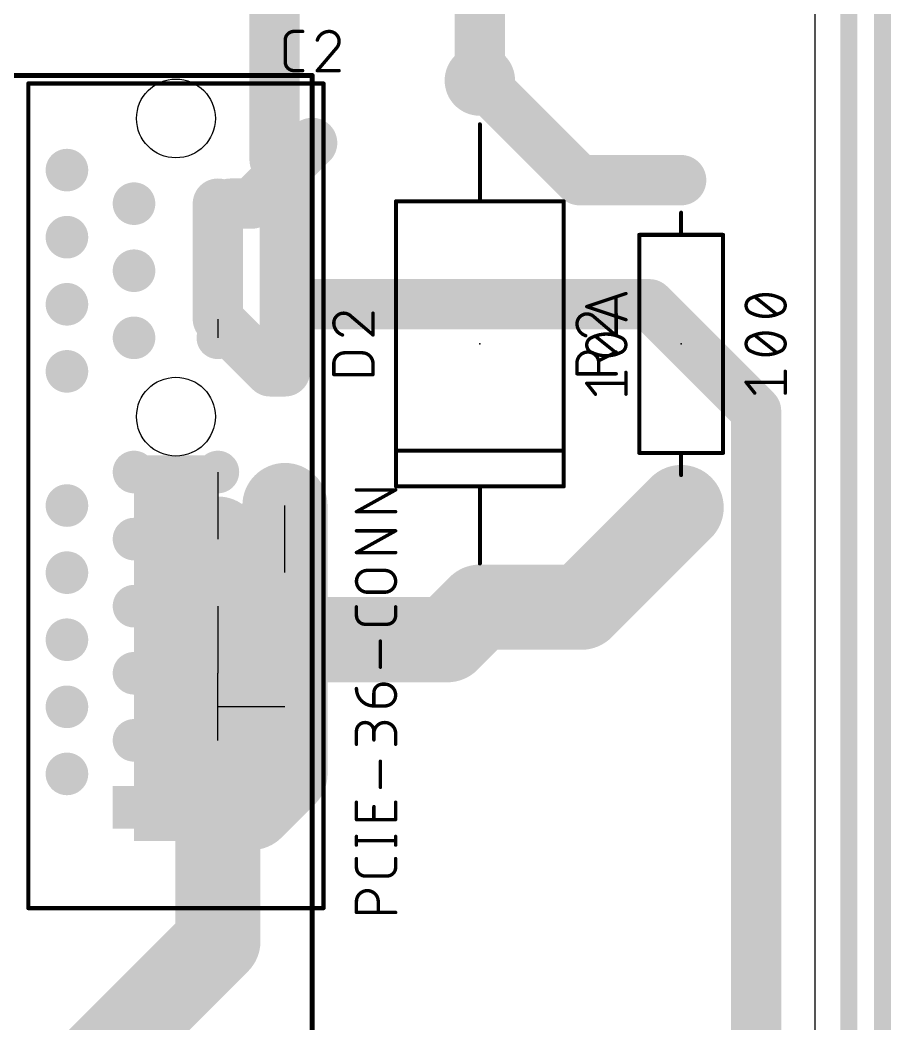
# Model space of a CAD drawing. Extents: x -92 to 260, y -27 to 208.
# Drawn here: x 186.29 to 212.25, y 51.73 to 81.65 of the extents above; entities that cross this region are included whole.
import ezdxf

# ---------------------------------------------------------------- set-up
doc = ezdxf.new("R2010")
doc.units = 0
for name, color, linetype in [('1', 12, 'CONTINUOUS'), ('121', 253, 'CONTINUOUS'), ('16', 132, 'CONTINUOUS'), ('17', 110, 'CONTINUOUS'), ('19', 53, 'CONTINUOUS'), ('20', 31, 'CONTINUOUS'), ('21', 253, 'CONTINUOUS'), ('23', 53, 'CONTINUOUS'), ('25', 253, 'CONTINUOUS'), ('27', 253, 'CONTINUOUS'), ('51', 253, 'CONTINUOUS')]:
    doc.layers.add(name, color=color, linetype=linetype)

# ---------------------------------------------------------------- blocks, each defined once
blk = doc.blocks.new('ROUNDP')
at = {"const_width": 0.5}
blk.add_lwpolyline([(0, -0.25, 1), (0, 0.25, 1), (0, -0.25)], format="xyb", dxfattribs=at)
blk = doc.blocks.new('RECT')
blk.add_solid([(-0.5, -0.5), (0.5, -0.5), (-0.5, 0.5), (0.5, 0.5)])
blk = doc.blocks.new('SQUAREP')
blk.add_solid([(-0.5, -0.5), (0.5, -0.5), (-0.5, 0.5), (0.5, 0.5)])

msp = doc.modelspace()

# ---------------------------------------------------------------- linework, layer by layer
at = {"layer": '1'}
for points, const_width in [([(211, 0), (211, 122)], 0.508), ([(200, 88.75), (200, 79.85)], 1.5), ([(193.881, 88.369), (193.881, 77.489)], 1.5), ([(200, 79.85), (202.97, 76.88)], 1.5), ([(195, 77.99), (194.19, 77.18)], 1.5), ([(193.881, 77.489), (194.19, 77.18)], 1.5), ([(194.19, 77.18), (193.19, 76.18)], 1.5), ([(194.19, 77.18), (194.19, 75.18)], 1.5), ([(202.97, 76.88), (206, 76.88)], 1.5), ([(192.19, 76.18), (192.19, 74.18)], 1.5), ([(192.5592, 76.18), (192.3746, 75.9954)], 1.5), ([(193.19, 76.18), (192.5592, 76.18)], 1.5), ([(194.19, 75.18), (194.19, 73.18)], 1.5), ([(192.19, 74.18), (192.19, 72.7392)], 1.5), ([(194.19, 73.18), (194.19, 71.18)], 1.5), ([(205.054, 73.18), (194.19, 73.18)], 1.5), ([(208.234, 70), (205.054, 73.18)], 1.5), ([(192.19, 72.7392), (193.7492, 71.18)], 1.5), ([(193.7492, 71.18), (194.19, 71.18)], 1.5), ([(208.234, 7.234), (208.234, 70)], 1.5)]:
    msp.add_lwpolyline(points, dxfattribs=dict(at, const_width=const_width))
at = {"layer": '1', "const_width": 0.75}
for points in [[(200.2652, 80.1152, 1), (199.7348, 79.5848)], [(199.625, 79.85, 1), (200.375, 79.85)], [(195.2652, 77.7248, 1), (194.7348, 78.2552)], [(194.1462, 77.7542, 1), (193.6158, 77.2238)], [(193.506, 77.489, 1), (194.256, 77.489)], [(194.565, 77.18, 1), (193.815, 77.18)], [(193.9248, 77.4452, 1), (194.4552, 76.9148)], [(194.4552, 76.9148, 1), (193.9248, 77.4452)], [(193.9248, 76.9148, 1), (194.4552, 77.4452)], [(202.97, 77.255, 1), (202.97, 76.505)], [(202.7048, 76.6148, 1), (203.2352, 77.1452)], [(206, 76.505, 1), (206, 77.255)], [(192.565, 76.18, 1), (191.815, 76.18)], [(192.5592, 76.555, 1), (192.5592, 75.805)], [(192.8244, 75.9148, 1), (192.294, 76.4452)], [(193.19, 75.805, 1), (193.19, 76.555)], [(192.1094, 76.2606, 1), (192.6398, 75.7302)], [(192.9248, 76.4452, 1), (193.4552, 75.9148)], [(194.565, 75.18, 1), (193.815, 75.18)], [(193.815, 75.18, 1), (194.565, 75.18)], [(192.565, 74.18, 1), (191.815, 74.18)], [(191.815, 74.18, 1), (192.565, 74.18)], [(194.565, 73.18, 1), (193.815, 73.18)], [(194.19, 73.555, 1), (194.19, 72.805)], [(205.3192, 73.4452, 1), (204.7888, 72.9148)], [(205.054, 72.805, 1), (205.054, 73.555)], [(192.4552, 73.0044, 1), (191.9248, 72.474)], [(193.815, 73.18, 1), (194.565, 73.18)], [(191.815, 72.7392, 1), (192.565, 72.7392)], [(193.7492, 71.555, 1), (193.7492, 70.805)], [(194.19, 70.805, 1), (194.19, 71.555)], [(193.484, 70.9148, 1), (194.0144, 71.4452)], [(193.815, 71.18, 1), (194.565, 71.18)], [(208.609, 70, 1), (207.859, 70)], [(207.9688, 69.7348, 1), (208.4992, 70.2652)]]:
    msp.add_lwpolyline(points, format="xyb", dxfattribs=at)
at = {"layer": '121', "const_width": 0.1524}
for points in [[(195, 80), (135, 80)], [(195, 5), (195, 80)]]:
    msp.add_lwpolyline(points, dxfattribs=at)
at = {"layer": '121', "const_width": 0.0762}
for points in [[(195.0381, 80, 1), (194.9619, 80)], [(195, 79.9619, 1), (195, 80.0381)]]:
    msp.add_lwpolyline(points, format="xyb", dxfattribs=at)
at = {"layer": '16'}
for points, const_width in [([(212, -1), (212, 122)], 0.508), ([(194.19, 63.18), (194.19, 67.18)], 2.54), ([(206, 67.12), (203.03, 64.15)], 2.54), ([(192.19, 58.18), (192.19, 66.18)], 2.54), ([(200, 64.15), (199.03, 63.18)], 2.54), ([(203.03, 64.15), (200, 64.15)], 2.54), ([(194.19, 63.18), (192.19, 61.18)], 2.54), ([(199.03, 63.18), (194.19, 63.18)], 2.54), ([(194.19, 63.18), (194.19, 59.18)], 2.54), ([(192.19, 61.18), (192.19, 58.18)], 2.54), ([(194.19, 59.18), (193.19, 58.18)], 2.54), ([(193.19, 58.18), (192.19, 58.18)], 2.54), ([(192.19, 58.18), (192.19, 54.19)], 2.54), ([(192.19, 54.19), (175, 37)], 2.54)]:
    msp.add_lwpolyline(points, dxfattribs=dict(at, const_width=const_width))
at = {"layer": '16', "const_width": 1.27}
for points in [[(194.825, 67.18, 1), (193.555, 67.18)], [(206.449, 66.671, 1), (205.551, 67.569)], [(192.825, 66.18, 1), (191.555, 66.18)], [(200, 64.785, 1), (200, 63.515)], [(200.449, 63.701, 1), (199.551, 64.599)], [(203.03, 63.515, 1), (203.03, 64.785)], [(202.581, 64.599, 1), (203.479, 63.701)], [(194.19, 63.815, 1), (194.19, 62.545)], [(194.825, 63.18, 1), (193.555, 63.18)], [(194.639, 62.731, 1), (193.741, 63.629)], [(199.03, 62.545, 1), (199.03, 63.815)], [(198.581, 63.629, 1), (199.479, 62.731)], [(193.555, 63.18, 1), (194.825, 63.18)], [(192.825, 61.18, 1), (191.555, 61.18)], [(191.741, 61.629, 1), (192.639, 60.731)], [(194.639, 58.731, 1), (193.741, 59.629)], [(193.555, 59.18, 1), (194.825, 59.18)], [(192.19, 58.815, 1), (192.19, 57.545)], [(192.825, 58.18, 1), (191.555, 58.18)], [(192.741, 58.629, 1), (193.639, 57.731)], [(193.19, 57.545, 1), (193.19, 58.815)], [(191.555, 58.18, 1), (192.825, 58.18)], [(191.555, 58.18, 1), (192.825, 58.18)], [(192.639, 53.741, 1), (191.741, 54.639)], [(191.555, 54.19, 1), (192.825, 54.19)]]:
    msp.add_lwpolyline(points, format="xyb", dxfattribs=at)
at = {"layer": '19'}
for p, q in [((192.19, 72.7392), (192.19, 72.18)), ((192.19, 68.18), (192.19, 66.18)), ((194.19, 65.18), (194.19, 67.18)), ((192.19, 64.18), (192.19, 62.18)), ((192.19, 61.18), (192.19, 62.18)), ((192.19, 60.18), (192.19, 61.18)), ((194.19, 61.18), (192.19, 61.18))]:
    msp.add_line(p, q, dxfattribs=at)
at = {"layer": '20'}
msp.add_line((210, 0), (210, 180), dxfattribs=at)
for centre in [(190.94, 78.72), (190.94, 69.83)]:
    msp.add_circle(centre, 1.175, dxfattribs=at)
at = {"layer": '21'}
for points, const_width in [([(186.54, 55.18), (186.54, 79.76)], 0.127), ([(186.54, 79.76), (195.34, 79.76)], 0.127), ([(195.34, 55.18), (195.34, 79.76)], 0.127), ([(200, 76.25), (200, 78.546)], 0.12), ([(202.5, 76.25), (197.5, 76.25)], 0.12), ([(197.5, 76.25), (197.5, 67.75)], 0.12), ([(202.5, 67.75), (202.5, 76.25)], 0.12), ([(206, 75.25), (206, 75.911)], 0.12), ([(207.25, 75.25), (204.75, 75.25)], 0.12), ([(204.75, 75.25), (204.75, 68.75)], 0.12), ([(207.25, 68.75), (207.25, 75.25)], 0.12), ([(197.5, 68.8125), (202.5, 68.8125)], 0.12), ([(204.75, 68.75), (207.25, 68.75)], 0.12), ([(206, 68.75), (206, 68.089)], 0.12), ([(197.5, 67.75), (202.5, 67.75)], 0.12), ([(200, 67.75), (200, 65.454)], 0.12), ([(195.34, 55.18), (186.54, 55.18)], 0.127)]:
    msp.add_lwpolyline(points, dxfattribs=dict(at, const_width=const_width))
for points, const_width in [([(186.54, 79.7918, 1), (186.54, 79.7283)], 0.0635), ([(186.5718, 79.76, 1), (186.5083, 79.76)], 0.0635), ([(195.3717, 79.76, 1), (195.3083, 79.76)], 0.0635), ([(195.34, 79.7283, 1), (195.34, 79.7918)], 0.0635), ([(200.03, 78.546, 1), (199.97, 78.546)], 0.06), ([(197.5, 76.28, 1), (197.5, 76.22)], 0.06), ([(197.53, 76.25, 1), (197.47, 76.25)], 0.06), ([(199.97, 76.25, 1), (200.03, 76.25)], 0.06), ([(202.53, 76.25, 1), (202.47, 76.25)], 0.06), ([(202.5, 76.22, 1), (202.5, 76.28)], 0.06), ([(206.03, 75.911, 1), (205.97, 75.911)], 0.06), ([(204.75, 75.28, 1), (204.75, 75.22)], 0.06), ([(204.78, 75.25, 1), (204.72, 75.25)], 0.06), ([(205.97, 75.25, 1), (206.03, 75.25)], 0.06), ([(207.28, 75.25, 1), (207.22, 75.25)], 0.06), ([(207.25, 75.22, 1), (207.25, 75.28)], 0.06), ([(197.5, 68.8425, 1), (197.5, 68.7825)], 0.06), ([(202.5, 68.7825, 1), (202.5, 68.8425)], 0.06), ([(204.75, 68.78, 1), (204.75, 68.72)], 0.06), ([(204.72, 68.75, 1), (204.78, 68.75)], 0.06), ([(206.03, 68.75, 1), (205.97, 68.75)], 0.06), ([(207.22, 68.75, 1), (207.28, 68.75)], 0.06), ([(207.25, 68.72, 1), (207.25, 68.78)], 0.06), ([(205.97, 68.089, 1), (206.03, 68.089)], 0.06), ([(197.5, 67.78, 1), (197.5, 67.72)], 0.06), ([(197.47, 67.75, 1), (197.53, 67.75)], 0.06), ([(200.03, 67.75, 1), (199.97, 67.75)], 0.06), ([(202.47, 67.75, 1), (202.53, 67.75)], 0.06), ([(202.5, 67.72, 1), (202.5, 67.78)], 0.06), ([(199.97, 65.454, 1), (200.03, 65.454)], 0.06), ([(186.54, 55.2118, 1), (186.54, 55.1482)], 0.0635), ([(186.5083, 55.18, 1), (186.5718, 55.18)], 0.0635), ([(195.3083, 55.18, 1), (195.3717, 55.18)], 0.0635), ([(195.34, 55.1482, 1), (195.34, 55.2118)], 0.0635)]:
    msp.add_lwpolyline(points, format="xyb", dxfattribs=dict(at, const_width=const_width))
at = {"layer": '23'}
for p in [(200, 72), (206, 72), (195, 55)]:
    msp.add_point(p, dxfattribs=at)
at = {"layer": '25'}
for points, const_width in [([(194.4572, 81.3142, 0.4142), (194.1975, 81.0546)], 0.1016), ([(194.2229, 81.0546, 1), (194.1721, 81.0546)], 0.0508), ([(194.4572, 81.3396, 1), (194.4572, 81.2888)], 0.0508), ([(194.4572, 81.2888, 1), (194.4572, 81.3396)], 0.0508), ([(194.7168, 81.2888, 1), (194.7168, 81.3396)], 0.0508), ([(195.5104, 81.3142, 0.3252), (195.1534, 81.0546)], 0.1016), ([(195.8025, 81.0221, 0.4142), (195.5104, 81.3142)], 0.1016), ([(195.5104, 81.3396, 1), (195.5104, 81.2888)], 0.0508), ([(195.5104, 81.2888, 1), (195.5104, 81.3396)], 0.0508), ([(194.1721, 81.0546, 1), (194.2229, 81.0546)], 0.0508), ([(195.1292, 81.0624, 1), (195.1775, 81.0467)], 0.0508), ([(195.7051, 80.7949, 0.2053), (195.8025, 81.0221)], 0.1016), ([(195.6876, 80.8133, 1), (195.7226, 80.7765)], 0.0508), ([(195.7245, 80.7785, 1), (195.6857, 80.8114)], 0.0508), ([(195.8279, 81.0221, 1), (195.7771, 81.0221)], 0.0508), ([(195.7771, 81.0221, 1), (195.8279, 81.0221)], 0.0508), ([(194.1975, 80.4054, 0.4142), (194.4572, 80.1458)], 0.1016), ([(194.2229, 80.4054, 1), (194.1721, 80.4054)], 0.0508), ([(194.1721, 80.4054, 1), (194.2229, 80.4054)], 0.0508), ([(194.4572, 80.1712, 1), (194.4572, 80.1204)], 0.0508), ([(194.4572, 80.1204, 1), (194.4572, 80.1712)], 0.0508), ([(194.7168, 80.1204, 1), (194.7168, 80.1712)], 0.0508), ([(195.134, 80.1623, 1), (195.1727, 80.1293)], 0.0508), ([(195.1534, 80.1712, 1), (195.1534, 80.1204)], 0.0508), ([(195.8025, 80.1204, 1), (195.8025, 80.1712)], 0.0508), ([(195.9379, 72.9151, 0.4142), (195.6458, 72.623)], 0.1016), ([(196.1651, 72.8177, 0.2053), (195.9379, 72.9151)], 0.1016), ([(195.9379, 72.9405, 1), (195.9379, 72.8897)], 0.0508), ([(195.9379, 72.8897, 1), (195.9379, 72.9405)], 0.0508), ([(196.1815, 72.8371, 1), (196.1486, 72.7984)], 0.0508), ([(196.1467, 72.8002, 1), (196.1835, 72.8353)], 0.0508), ([(196.8396, 72.9151, 1), (196.7888, 72.9151)], 0.0508), ([(203.1879, 72.8924, 0.4142), (202.8958, 72.6003)], 0.1016), ([(203.4151, 72.795, 0.2053), (203.1879, 72.8924)], 0.1016), ([(203.1879, 72.9178, 1), (203.1879, 72.867)], 0.0508), ([(203.1879, 72.867, 1), (203.1879, 72.9178)], 0.0508), ([(203.4315, 72.8144, 1), (203.3986, 72.7757)], 0.0508), ([(203.3967, 72.7775, 1), (203.4335, 72.8125)], 0.0508), ([(204.0896, 72.8924, 1), (204.0388, 72.8924)], 0.0508), ([(195.6458, 72.623, 0.3252), (195.9054, 72.266)], 0.1016), ([(195.6712, 72.623, 1), (195.6204, 72.623)], 0.0508), ([(195.6204, 72.623, 1), (195.6712, 72.623)], 0.0508), ([(202.8958, 72.6003, 0.3252), (203.1554, 72.2433)], 0.1016), ([(202.9212, 72.6003, 1), (202.8704, 72.6003)], 0.0508), ([(202.8704, 72.6003, 1), (202.9212, 72.6003)], 0.0508), ([(195.8976, 72.2418, 1), (195.9133, 72.2902)], 0.0508), ([(196.7888, 72.266, 1), (196.8396, 72.266)], 0.0508), ([(196.7977, 72.2466, 1), (196.8307, 72.2853)], 0.0508), ([(203.1476, 72.2191, 1), (203.1633, 72.2674)], 0.0508), ([(204.0388, 72.2433, 1), (204.0896, 72.2433)], 0.0508), ([(204.0477, 72.2239, 1), (204.0807, 72.2626)], 0.0508), ([(195.9704, 71.734, 0.4142), (195.6458, 71.4095)], 0.1016), ([(195.9704, 71.7594, 1), (195.9704, 71.7086)], 0.0508), ([(195.9704, 71.7086, 1), (195.9704, 71.7594)], 0.0508), ([(196.8142, 71.4095, 0.4142), (196.4896, 71.734)], 0.1016), ([(196.4896, 71.7594, 1), (196.4896, 71.7086)], 0.0508), ([(196.4896, 71.7086, 1), (196.4896, 71.7594)], 0.0508), ([(203.5449, 71.4322, 1), (202.8958, 71.4322)], 0.1016), ([(203.5336, 71.5198, 1), (203.5563, 71.4744)], 0.0508), ([(204.0756, 71.734, 1), (204.0528, 71.7795)], 0.0508), ([(195.6712, 71.4095, 1), (195.6204, 71.4095)], 0.0508), ([(195.6204, 71.4095, 1), (195.6712, 71.4095)], 0.0508), ([(196.8396, 71.4095, 1), (196.7888, 71.4095)], 0.0508), ([(196.7888, 71.4095, 1), (196.8396, 71.4094)], 0.0508), ([(202.9212, 71.4322, 1), (202.8704, 71.4322)], 0.0508), ([(202.8704, 71.4322, 1), (202.9212, 71.4322)], 0.0508), ([(203.5703, 71.4322, 1), (203.5195, 71.4322)], 0.0508), ([(203.5195, 71.4322, 1), (203.5703, 71.4322)], 0.0508), ([(195.6458, 71.1103, 1), (195.6458, 71.0595)], 0.0508), ([(195.6204, 71.0849, 1), (195.6712, 71.0849)], 0.0508), ([(196.7888, 71.0849, 1), (196.8396, 71.0849)], 0.0508), ([(196.8142, 71.0595, 1), (196.8142, 71.1103)], 0.0508), ([(202.8958, 71.133, 1), (202.8958, 71.0822)], 0.0508), ([(202.8704, 71.1076, 1), (202.9212, 71.1076)], 0.0508), ([(203.5195, 71.1076, 1), (203.5703, 71.1076)], 0.0508), ([(204.0642, 71.0822, 1), (204.0642, 71.133)], 0.0508)]:
    msp.add_lwpolyline(points, format="xyb", dxfattribs=dict(at, const_width=const_width))
at = {"layer": '25', "const_width": 0.1016}
for points in [[(194.1975, 80.4054), (194.1975, 81.0546)], [(194.4572, 81.3142), (194.7168, 81.3142)], [(195.7051, 80.7949), (195.1534, 80.1458)], [(194.7168, 80.1458), (194.4572, 80.1458)], [(195.1534, 80.1458), (195.8025, 80.1458)], [(196.1651, 72.8177), (196.8142, 72.266)], [(196.8142, 72.266), (196.8142, 72.9151)], [(203.4151, 72.795), (204.0642, 72.2433)], [(204.0642, 72.2433), (204.0642, 72.8924)], [(195.9704, 71.734), (196.4896, 71.734)], [(204.0642, 71.7567), (203.5449, 71.4971)], [(195.6458, 71.0849), (195.6458, 71.4095)], [(196.8142, 71.4095), (196.8142, 71.0849)], [(202.8958, 71.1076), (202.8958, 71.4322)], [(203.5449, 71.4322), (203.5449, 71.1076)], [(196.8142, 71.0849), (195.6458, 71.0849)], [(204.0642, 71.1076), (202.8958, 71.1076)]]:
    msp.add_lwpolyline(points, dxfattribs=at)
at = {"layer": '27', "const_width": 0.1016}
for points in [[(203.1858, 73.1105), (204.3542, 73.5)], [(204.0621, 73.4026), (204.0621, 72.8184)], [(208.8446, 72.8834), (208.1954, 73.4026)], [(204.3542, 72.7211), (203.1858, 73.1105)], [(204.0946, 71.7079), (203.4454, 72.2272)], [(208.8446, 71.7404), (208.1954, 72.2596)], [(209.1042, 70.5324), (209.1042, 71.1816)], [(204.3542, 70.5), (204.3542, 71.1491)], [(203.4454, 70.5), (203.1858, 70.8245)], [(203.1858, 70.8245), (204.3542, 70.8245)], [(208.1954, 70.5324), (207.9358, 70.857)], [(207.9358, 70.857), (209.1042, 70.857)], [(196.3208, 66.9973), (197.4892, 67.6464)], [(197.4892, 67.6464), (196.3208, 67.6464)], [(197.4892, 66.9973), (196.3208, 66.9973)], [(196.3208, 65.7781), (197.4892, 66.4272)], [(197.4892, 66.4272), (196.3208, 66.4272)], [(197.4892, 65.7781), (196.3208, 65.7781)], [(196.6454, 65.2461), (197.1646, 65.2461)], [(197.1646, 64.597), (196.6454, 64.597)], [(196.3208, 63.9008), (196.3208, 64.1604)], [(197.4892, 64.1604), (197.4892, 63.9008)], [(197.2296, 63.6411), (196.5804, 63.6411)], [(197.0348, 62.3603), (197.0348, 63.1393)], [(197.0997, 61.8552), (197.1646, 61.8552)], [(196.8401, 61.2061), (196.8401, 61.5955)], [(197.1646, 61.2061), (196.8401, 61.2061)], [(196.3208, 60.0631), (196.3208, 60.4525)], [(196.8401, 60.4525), (196.8401, 60.1929)], [(197.4892, 60.0631), (197.4892, 60.3876)], [(197.0348, 58.779), (197.0348, 59.5579)], [(196.3208, 57.8174), (196.3208, 58.3367)], [(197.4892, 58.3367), (197.4892, 57.8174)], [(196.8401, 57.8174), (196.8401, 58.2069)], [(197.4892, 57.8174), (196.3208, 57.8174)], [(196.3208, 57.0574), (196.3208, 57.317)], [(196.3208, 57.1872), (197.4892, 57.1872)], [(197.4892, 57.0574), (197.4892, 57.317)], [(196.3208, 56.3951), (196.3208, 56.6547)], [(197.4892, 56.6547), (197.4892, 56.3951)], [(197.2296, 56.1354), (196.5804, 56.1354)], [(196.3208, 55.0508), (196.3208, 55.3754)], [(196.9699, 55.3754), (196.9699, 55.0508)], [(197.4892, 55.0508), (196.3208, 55.0508)]]:
    msp.add_lwpolyline(points, dxfattribs=at)
at = {"layer": '27'}
for points, const_width in [([(204.0875, 73.4026, 1), (204.0367, 73.4026)], 0.0508), ([(204.3622, 73.4759, 1), (204.3462, 73.5241)], 0.0508), ([(208.0981, 73.3702, 0.3205), (207.9358, 73.143)], 0.1016), ([(208.52, 73.4676, 0.1139), (208.0981, 73.3702)], 0.1016), ([(208.0869, 73.393, 1), (208.1092, 73.3474)], 0.0508), ([(208.1063, 73.3462, 1), (208.0898, 73.3942)], 0.0508), ([(208.2113, 73.4225, 1), (208.1796, 73.3828)], 0.0508), ([(208.9419, 73.3702, 0.1139), (208.52, 73.4676)], 0.1016), ([(208.52, 73.493, 1), (208.52, 73.4422)], 0.0508), ([(208.52, 73.4422, 1), (208.52, 73.493)], 0.0508), ([(209.1042, 73.143, 0.3205), (208.9419, 73.3702)], 0.1016), ([(208.9502, 73.3942, 1), (208.9337, 73.3462)], 0.0508), ([(208.9308, 73.3474, 1), (208.9531, 73.393)], 0.0508), ([(203.1938, 73.1346, 1), (203.1778, 73.0864)], 0.0508), ([(203.1778, 73.1346, 1), (203.1938, 73.0864)], 0.0508), ([(207.9358, 73.143, 0.3205), (208.0981, 72.9158)], 0.1016), ([(207.9612, 73.143, 1), (207.9104, 73.143)], 0.0508), ([(207.9104, 73.143, 1), (207.9612, 73.143)], 0.0508), ([(208.9419, 72.9158, 0.3205), (209.1042, 73.143)], 0.1016), ([(209.1296, 73.143, 1), (209.0788, 73.143)], 0.0508), ([(209.0788, 73.143, 1), (209.1296, 73.143)], 0.0508), ([(204.0367, 72.8184, 1), (204.0875, 72.8184)], 0.0508), ([(204.3462, 72.697, 1), (204.3622, 72.7452)], 0.0508), ([(208.0981, 72.9158, 0.1139), (208.52, 72.8184)], 0.1016), ([(208.1092, 72.9386, 1), (208.0869, 72.893)], 0.0508), ([(208.0898, 72.8918, 1), (208.1063, 72.9398)], 0.0508), ([(208.52, 72.8184, 0.1139), (208.9419, 72.9158)], 0.1016), ([(208.52, 72.8438, 1), (208.52, 72.793)], 0.0508), ([(208.52, 72.793, 1), (208.52, 72.8438)], 0.0508), ([(208.8287, 72.8635, 1), (208.8604, 72.9032)], 0.0508), ([(208.9337, 72.9398, 1), (208.9502, 72.8918)], 0.0508), ([(208.9531, 72.893, 1), (208.9308, 72.9386)], 0.0508), ([(203.3481, 72.1947, 0.3205), (203.1858, 71.9675)], 0.1016), ([(203.3369, 72.2176, 1), (203.3592, 72.1719)], 0.0508), ([(203.77, 72.2921, 0.1139), (203.3481, 72.1947)], 0.1016), ([(203.3563, 72.1707, 1), (203.3398, 72.2188)], 0.0508), ([(203.4613, 72.247, 1), (203.4296, 72.2074)], 0.0508), ([(204.1919, 72.1947, 0.1139), (203.77, 72.2921)], 0.1016), ([(203.77, 72.3175, 1), (203.77, 72.2667)], 0.0508), ([(203.77, 72.2667, 1), (203.77, 72.3175)], 0.0508), ([(204.2002, 72.2188, 1), (204.1837, 72.1707)], 0.0508), ([(204.3542, 71.9675, 0.3205), (204.1919, 72.1947)], 0.1016), ([(204.1808, 72.1719, 1), (204.2031, 72.2176)], 0.0508), ([(208.0981, 72.2272, 0.3205), (207.9358, 72)], 0.1016), ([(208.52, 72.3246, 0.1139), (208.0981, 72.2272)], 0.1016), ([(208.0869, 72.25, 1), (208.1092, 72.2044)], 0.0508), ([(208.1063, 72.2032, 1), (208.0898, 72.2512)], 0.0508), ([(208.2113, 72.2795, 1), (208.1796, 72.2398)], 0.0508), ([(208.9419, 72.2272, 0.1139), (208.52, 72.3246)], 0.1016), ([(208.52, 72.35, 1), (208.52, 72.2992)], 0.0508), ([(208.52, 72.2992, 1), (208.52, 72.35)], 0.0508), ([(209.1042, 72, 0.3205), (208.9419, 72.2272)], 0.1016), ([(208.9502, 72.2512, 1), (208.9337, 72.2032)], 0.0508), ([(208.9308, 72.2044, 1), (208.9531, 72.25)], 0.0508), ([(203.1858, 71.9675, 0.3205), (203.3481, 71.7404)], 0.1016), ([(203.2112, 71.9675, 1), (203.1604, 71.9675)], 0.0508), ([(203.1604, 71.9675, 1), (203.2112, 71.9675)], 0.0508), ([(204.1919, 71.7404, 0.3205), (204.3542, 71.9675)], 0.1016), ([(204.3796, 71.9675, 1), (204.3288, 71.9675)], 0.0508), ([(204.3288, 71.9675, 1), (204.3796, 71.9675)], 0.0508), ([(207.9358, 72, 0.3205), (208.0981, 71.7728)], 0.1016), ([(207.9612, 72, 1), (207.9104, 72)], 0.0508), ([(207.9104, 72, 1), (207.9612, 72)], 0.0508), ([(208.0981, 71.7728, 0.1139), (208.52, 71.6754)], 0.1016), ([(208.1092, 71.7956, 1), (208.0869, 71.75)], 0.0508), ([(208.0898, 71.7488, 1), (208.1063, 71.7968)], 0.0508), ([(208.52, 71.6754, 0.1139), (208.9419, 71.7728)], 0.1016), ([(208.9419, 71.7728, 0.3205), (209.1042, 72)], 0.1016), ([(208.9337, 71.7968, 1), (208.9502, 71.7488)], 0.0508), ([(208.9531, 71.75, 1), (208.9308, 71.7956)], 0.0508), ([(209.1296, 72, 1), (209.0788, 72)], 0.0508), ([(209.0788, 72, 1), (209.1296, 72)], 0.0508), ([(203.3592, 71.7632, 1), (203.3369, 71.7175)], 0.0508), ([(203.3481, 71.7404, 0.1139), (203.77, 71.643)], 0.1016), ([(203.3398, 71.7163, 1), (203.3563, 71.7644)], 0.0508), ([(203.77, 71.643, 0.1139), (204.1919, 71.7404)], 0.1016), ([(203.77, 71.6684, 1), (203.77, 71.6176)], 0.0508), ([(203.77, 71.6176, 1), (203.77, 71.6684)], 0.0508), ([(204.0787, 71.6881, 1), (204.1104, 71.7277)], 0.0508), ([(204.1837, 71.7644, 1), (204.2002, 71.7163)], 0.0508), ([(204.2031, 71.7175, 1), (204.1808, 71.7632)], 0.0508), ([(208.52, 71.7008, 1), (208.52, 71.65)], 0.0508), ([(208.52, 71.65, 1), (208.52, 71.7008)], 0.0508), ([(208.8287, 71.7205, 1), (208.8604, 71.7602)], 0.0508), ([(209.1296, 71.1816, 1), (209.0788, 71.1816)], 0.0508), ([(204.3796, 71.1491, 1), (204.3288, 71.1491)], 0.0508), ([(203.2056, 70.8404, 1), (203.166, 70.8087)], 0.0508), ([(203.1858, 70.8499, 1), (203.1858, 70.7991)], 0.0508), ([(204.3542, 70.7991, 1), (204.3542, 70.8499)], 0.0508), ([(207.9556, 70.8729, 1), (207.916, 70.8411)], 0.0508), ([(207.9358, 70.8824, 1), (207.9358, 70.8316)], 0.0508), ([(209.1042, 70.8316, 1), (209.1042, 70.8824)], 0.0508), ([(203.4256, 70.4841, 1), (203.4653, 70.5159)], 0.0508), ([(204.3288, 70.5, 1), (204.3796, 70.5)], 0.0508), ([(208.1756, 70.5166, 1), (208.2153, 70.5483)], 0.0508), ([(209.0788, 70.5324, 1), (209.1296, 70.5324)], 0.0508), ([(196.3208, 67.6718, 1), (196.3208, 67.621)], 0.0508), ([(197.5015, 67.6242, 1), (197.4769, 67.6686)], 0.0508), ([(197.4892, 67.621, 1), (197.4892, 67.6718)], 0.0508), ([(196.3208, 67.0227, 1), (196.3208, 66.9719)], 0.0508), ([(196.3085, 67.0195, 1), (196.3331, 66.975)], 0.0508), ([(197.4892, 66.9719, 1), (197.4892, 67.0227)], 0.0508), ([(196.3208, 66.4526, 1), (196.3208, 66.4018)], 0.0508), ([(197.5015, 66.405, 1), (197.4769, 66.4494)], 0.0508), ([(197.4892, 66.4018, 1), (197.4892, 66.4526)], 0.0508), ([(196.3208, 65.8035, 1), (196.3208, 65.7527)], 0.0508), ([(196.3085, 65.8003, 1), (196.3331, 65.7558)], 0.0508), ([(197.4892, 65.7527, 1), (197.4892, 65.8035)], 0.0508), ([(196.6454, 65.2461, 1), (196.6454, 64.597)], 0.1016), ([(196.6454, 65.2715, 1), (196.6454, 65.2207)], 0.0508), ([(196.6454, 65.2207, 1), (196.6454, 65.2715)], 0.0508), ([(197.1646, 64.597, 1), (197.1646, 65.2461)], 0.1016), ([(197.1646, 65.2715, 1), (197.1646, 65.2207)], 0.0508), ([(197.1646, 65.2207, 1), (197.1646, 65.2715)], 0.0508), ([(196.6454, 64.6224, 1), (196.6454, 64.5716)], 0.0508), ([(196.6454, 64.5716, 1), (196.6454, 64.6224)], 0.0508), ([(197.1646, 64.6224, 1), (197.1646, 64.5716)], 0.0508), ([(197.1646, 64.5716, 1), (197.1646, 64.6224)], 0.0508), ([(196.3462, 64.1604, 1), (196.2954, 64.1604)], 0.0508), ([(197.5146, 64.1604, 1), (197.4638, 64.1604)], 0.0508), ([(196.3208, 63.9008, 0.4142), (196.5804, 63.6411)], 0.1016), ([(196.3462, 63.9008, 1), (196.2954, 63.9008)], 0.0508), ([(196.2954, 63.9008, 1), (196.3462, 63.9008)], 0.0508), ([(197.2296, 63.6411, 0.4142), (197.4892, 63.9008)], 0.1016), ([(197.5146, 63.9008, 1), (197.4638, 63.9008)], 0.0508), ([(197.4638, 63.9008, 1), (197.5146, 63.9008)], 0.0508), ([(196.5804, 63.6665, 1), (196.5804, 63.6157)], 0.0508), ([(196.5804, 63.6157, 1), (196.5804, 63.6665)], 0.0508), ([(197.2296, 63.6665, 1), (197.2296, 63.6157)], 0.0508), ([(197.2296, 63.6157, 1), (197.2296, 63.6665)], 0.0508), ([(197.0602, 63.1393, 1), (197.0094, 63.1393)], 0.0508), ([(197.0094, 62.3603, 1), (197.0602, 62.3603)], 0.0508), ([(196.3208, 61.7253, 0.4142), (196.8401, 61.2061)], 0.1016), ([(196.3462, 61.7253, 1), (196.2954, 61.7253)], 0.0508), ([(197.0997, 61.8552, 0.4142), (196.8401, 61.5955)], 0.1016), ([(197.0997, 61.8806, 1), (197.0997, 61.8298)], 0.0508), ([(197.0997, 61.8298, 1), (197.0997, 61.8806)], 0.0508), ([(197.1646, 61.2061, 1), (197.1646, 61.8552)], 0.1016), ([(197.1646, 61.8806, 1), (197.1646, 61.8298)], 0.0508), ([(197.1646, 61.8298, 1), (197.1646, 61.8806)], 0.0508), ([(196.8655, 61.5955, 1), (196.8147, 61.5955)], 0.0508), ([(196.8147, 61.5955, 1), (196.8655, 61.5955)], 0.0508), ([(196.8401, 61.2315, 1), (196.8401, 61.1807)], 0.0508), ([(196.8147, 61.2061, 1), (196.8655, 61.2061)], 0.0508), ([(196.8401, 61.1807, 1), (196.8401, 61.2315)], 0.0508), ([(197.1646, 61.2315, 1), (197.1646, 61.1807)], 0.0508), ([(197.1646, 61.1807, 1), (197.1646, 61.2315)], 0.0508), ([(196.8401, 60.4525, 1), (196.3208, 60.4525)], 0.1016), ([(197.4892, 60.3876, 1), (196.8401, 60.3876)], 0.1016), ([(196.3462, 60.4525, 1), (196.2954, 60.4525)], 0.0508), ([(196.2954, 60.4525, 1), (196.3462, 60.4525)], 0.0508), ([(196.8655, 60.4525, 1), (196.8147, 60.4525)], 0.0508), ([(196.8147, 60.4525, 1), (196.8655, 60.4525)], 0.0508), ([(196.8147, 60.3876, 1), (196.8655, 60.3876)], 0.0508), ([(196.8147, 60.1929, 1), (196.8655, 60.1929)], 0.0508), ([(197.5146, 60.3876, 1), (197.4638, 60.3876)], 0.0508), ([(197.4638, 60.3876, 1), (197.5146, 60.3876)], 0.0508), ([(196.2954, 60.0631, 1), (196.3462, 60.0631)], 0.0508), ([(197.4638, 60.0631, 1), (197.5146, 60.0631)], 0.0508), ([(197.0602, 59.5579, 1), (197.0094, 59.5579)], 0.0508), ([(197.0094, 58.779, 1), (197.0602, 58.779)], 0.0508), ([(196.3462, 58.3367, 1), (196.2954, 58.3367)], 0.0508), ([(197.5146, 58.3367, 1), (197.4638, 58.3367)], 0.0508), ([(196.8655, 58.2069, 1), (196.8147, 58.2069)], 0.0508), ([(196.3208, 57.8428, 1), (196.3208, 57.792)], 0.0508), ([(196.2954, 57.8174, 1), (196.3462, 57.8174)], 0.0508), ([(196.8147, 57.8174, 1), (196.8655, 57.8174)], 0.0508), ([(197.4638, 57.8174, 1), (197.5146, 57.8174)], 0.0508), ([(197.4892, 57.792, 1), (197.4892, 57.8428)], 0.0508), ([(196.3462, 57.317, 1), (196.2954, 57.317)], 0.0508), ([(196.3208, 57.2126, 1), (196.3208, 57.1618)], 0.0508), ([(197.5146, 57.317, 1), (197.4638, 57.317)], 0.0508), ([(197.4892, 57.1618, 1), (197.4892, 57.2126)], 0.0508), ([(196.2954, 57.0574, 1), (196.3462, 57.0574)], 0.0508), ([(197.4638, 57.0574, 1), (197.5146, 57.0574)], 0.0508), ([(196.3462, 56.6547, 1), (196.2954, 56.6547)], 0.0508), ([(197.5146, 56.6547, 1), (197.4638, 56.6547)], 0.0508), ([(196.3208, 56.3951, 0.4142), (196.5804, 56.1354)], 0.1016), ([(196.3462, 56.3951, 1), (196.2954, 56.3951)], 0.0508), ([(196.2954, 56.3951, 1), (196.3462, 56.3951)], 0.0508), ([(197.2296, 56.1354, 0.4142), (197.4892, 56.3951)], 0.1016), ([(197.5146, 56.3951, 1), (197.4638, 56.3951)], 0.0508), ([(197.4638, 56.3951, 1), (197.5146, 56.3951)], 0.0508), ([(196.5804, 56.1608, 1), (196.5804, 56.11)], 0.0508), ([(196.5804, 56.11, 1), (196.5804, 56.1608)], 0.0508), ([(197.2296, 56.1608, 1), (197.2296, 56.11)], 0.0508), ([(197.2296, 56.11, 1), (197.2296, 56.1608)], 0.0508), ([(196.9699, 55.3754, 1), (196.3208, 55.3754)], 0.1016), ([(196.3462, 55.3754, 1), (196.2954, 55.3754)], 0.0508), ([(196.2954, 55.3754, 1), (196.3462, 55.3754)], 0.0508), ([(196.9953, 55.3754, 1), (196.9445, 55.3754)], 0.0508), ([(196.9445, 55.3754, 1), (196.9953, 55.3754)], 0.0508), ([(196.3208, 55.0762, 1), (196.3208, 55.0254)], 0.0508), ([(196.2954, 55.0508, 1), (196.3462, 55.0508)], 0.0508), ([(196.9445, 55.0508, 1), (196.9953, 55.0508)], 0.0508), ([(197.4892, 55.0254, 1), (197.4892, 55.0762)], 0.0508)]:
    msp.add_lwpolyline(points, format="xyb", dxfattribs=dict(at, const_width=const_width))
at = {"layer": '51', "const_width": 0.12}
for points in [[(197.5, 67.75), (197.5, 76.25)], [(197.5, 76.25), (202.5, 76.25)], [(202.5, 76.25), (202.5, 67.75)], [(204.75, 68.75), (204.75, 75.25)], [(204.75, 75.25), (207.25, 75.25)], [(207.25, 75.25), (207.25, 68.75)], [(207.25, 68.75), (204.75, 68.75)], [(202.5, 67.75), (197.5, 67.75)]]:
    msp.add_lwpolyline(points, dxfattribs=at)
at = {"layer": '51', "const_width": 0.06}
for points in [[(197.53, 76.25, 1), (197.47, 76.25)], [(197.5, 76.28, 1), (197.5, 76.22)], [(202.53, 76.25, 1), (202.47, 76.25)], [(202.5, 76.22, 1), (202.5, 76.28)], [(204.78, 75.25, 1), (204.72, 75.25)], [(204.75, 75.28, 1), (204.75, 75.22)], [(207.28, 75.25, 1), (207.22, 75.25)], [(207.25, 75.22, 1), (207.25, 75.28)], [(204.75, 68.78, 1), (204.75, 68.72)], [(204.72, 68.75, 1), (204.78, 68.75)], [(207.22, 68.75, 1), (207.28, 68.75)], [(207.25, 68.72, 1), (207.25, 68.78)], [(197.5, 67.78, 1), (197.5, 67.72)], [(197.47, 67.75, 1), (197.53, 67.75)], [(202.47, 67.75, 1), (202.53, 67.75)], [(202.5, 67.72, 1), (202.5, 67.78)]]:
    msp.add_lwpolyline(points, format="xyb", dxfattribs=at)

# ---------------------------------------------------------------- block references
at = {"layer": '17', "rotation": 90}
for name, p, xscale, yscale in [('ROUNDP', (200, 79.85), 2.1, 2.1), ('ROUNDP', (200, 79.85), 2.1, 2.1), ('ROUNDP', (187.69, 77.18), 1.27, 1.27), ('ROUNDP', (187.69, 77.18), 1.27, 1.27), ('ROUNDP', (194.19, 77.18), 1.27, 1.27), ('ROUNDP', (194.19, 77.18), 1.27, 1.27), ('ROUNDP', (206, 76.88), 1.43, 1.43), ('ROUNDP', (206, 76.88), 1.43, 1.43), ('ROUNDP', (189.69, 76.18), 1.27, 1.27), ('ROUNDP', (189.69, 76.18), 1.27, 1.27), ('ROUNDP', (192.19, 76.18), 1.27, 1.27), ('ROUNDP', (192.19, 76.18), 1.27, 1.27), ('ROUNDP', (187.69, 75.18), 1.27, 1.27), ('ROUNDP', (187.69, 75.18), 1.27, 1.27), ('ROUNDP', (194.19, 75.18), 1.27, 1.27), ('ROUNDP', (194.19, 75.18), 1.27, 1.27), ('ROUNDP', (189.69, 74.18), 1.27, 1.27), ('ROUNDP', (189.69, 74.18), 1.27, 1.27), ('ROUNDP', (192.19, 74.18), 1.27, 1.27), ('ROUNDP', (192.19, 74.18), 1.27, 1.27), ('ROUNDP', (187.69, 73.18), 1.27, 1.27), ('ROUNDP', (187.69, 73.18), 1.27, 1.27), ('ROUNDP', (194.19, 73.18), 1.27, 1.27), ('ROUNDP', (194.19, 73.18), 1.27, 1.27), ('ROUNDP', (189.69, 72.18), 1.27, 1.27), ('ROUNDP', (189.69, 72.18), 1.27, 1.27), ('ROUNDP', (192.19, 72.18), 1.27, 1.27), ('ROUNDP', (192.19, 72.18), 1.27, 1.27), ('ROUNDP', (187.69, 71.18), 1.27, 1.27), ('ROUNDP', (187.69, 71.18), 1.27, 1.27), ('ROUNDP', (194.19, 71.18), 1.27, 1.27), ('ROUNDP', (194.19, 71.18), 1.27, 1.27), ('ROUNDP', (189.69, 68.18), 1.27, 1.27), ('ROUNDP', (189.69, 68.18), 1.27, 1.27), ('ROUNDP', (192.19, 68.18), 1.27, 1.27), ('ROUNDP', (192.19, 68.18), 1.27, 1.27), ('ROUNDP', (187.69, 67.18), 1.27, 1.27), ('ROUNDP', (187.69, 67.18), 1.27, 1.27), ('ROUNDP', (194.19, 67.18), 1.27, 1.27), ('ROUNDP', (194.19, 67.18), 1.27, 1.27), ('ROUNDP', (206, 67.12), 1.43, 1.43), ('ROUNDP', (206, 67.12), 1.43, 1.43), ('ROUNDP', (189.69, 66.18), 1.27, 1.27), ('ROUNDP', (189.69, 66.18), 1.27, 1.27), ('ROUNDP', (192.19, 66.18), 1.27, 1.27), ('ROUNDP', (192.19, 66.18), 1.27, 1.27), ('ROUNDP', (187.69, 65.18), 1.27, 1.27), ('ROUNDP', (187.69, 65.18), 1.27, 1.27), ('ROUNDP', (194.19, 65.18), 1.27, 1.27), ('ROUNDP', (194.19, 65.18), 1.27, 1.27), ('ROUNDP', (200, 64.15), 2.1, 2.1), ('ROUNDP', (200, 64.15), 2.1, 2.1), ('ROUNDP', (189.69, 64.18), 1.27, 1.27), ('ROUNDP', (189.69, 64.18), 1.27, 1.27), ('ROUNDP', (192.19, 64.18), 1.27, 1.27), ('ROUNDP', (192.19, 64.18), 1.27, 1.27), ('ROUNDP', (187.69, 63.18), 1.27, 1.27), ('ROUNDP', (187.69, 63.18), 1.27, 1.27), ('ROUNDP', (194.19, 63.18), 1.27, 1.27), ('ROUNDP', (194.19, 63.18), 1.27, 1.27), ('ROUNDP', (189.69, 62.18), 1.27, 1.27), ('ROUNDP', (189.69, 62.18), 1.27, 1.27), ('ROUNDP', (192.19, 62.18), 1.27, 1.27), ('ROUNDP', (192.19, 62.18), 1.27, 1.27), ('ROUNDP', (187.69, 61.18), 1.27, 1.27), ('ROUNDP', (187.69, 61.18), 1.27, 1.27), ('ROUNDP', (194.19, 61.18), 1.27, 1.27), ('ROUNDP', (194.19, 61.18), 1.27, 1.27), ('ROUNDP', (189.69, 60.18), 1.27, 1.27), ('ROUNDP', (189.69, 60.18), 1.27, 1.27), ('ROUNDP', (192.19, 60.18), 1.27, 1.27), ('ROUNDP', (192.19, 60.18), 1.27, 1.27), ('ROUNDP', (187.69, 59.18), 1.27, 1.27), ('ROUNDP', (187.69, 59.18), 1.27, 1.27), ('ROUNDP', (194.19, 59.18), 1.27, 1.27), ('ROUNDP', (194.19, 59.18), 1.27, 1.27), ('SQUAREP', (189.69, 58.18), 1.27, 1.27), ('SQUAREP', (189.69, 58.18), 1.27, 1.27), ('ROUNDP', (192.19, 58.18), 1.27, 1.27), ('ROUNDP', (192.19, 58.18), 1.27, 1.27)]:
    msp.add_blockref(name, p, dxfattribs=dict(at, xscale=xscale, yscale=yscale))
at = {"layer": '51', "xscale": 11.5, "yscale": 2.5, "rotation": 90}
msp.add_blockref('RECT', (190.94, 62.93), dxfattribs=at)

doc.saveas('drawing.dxf')
